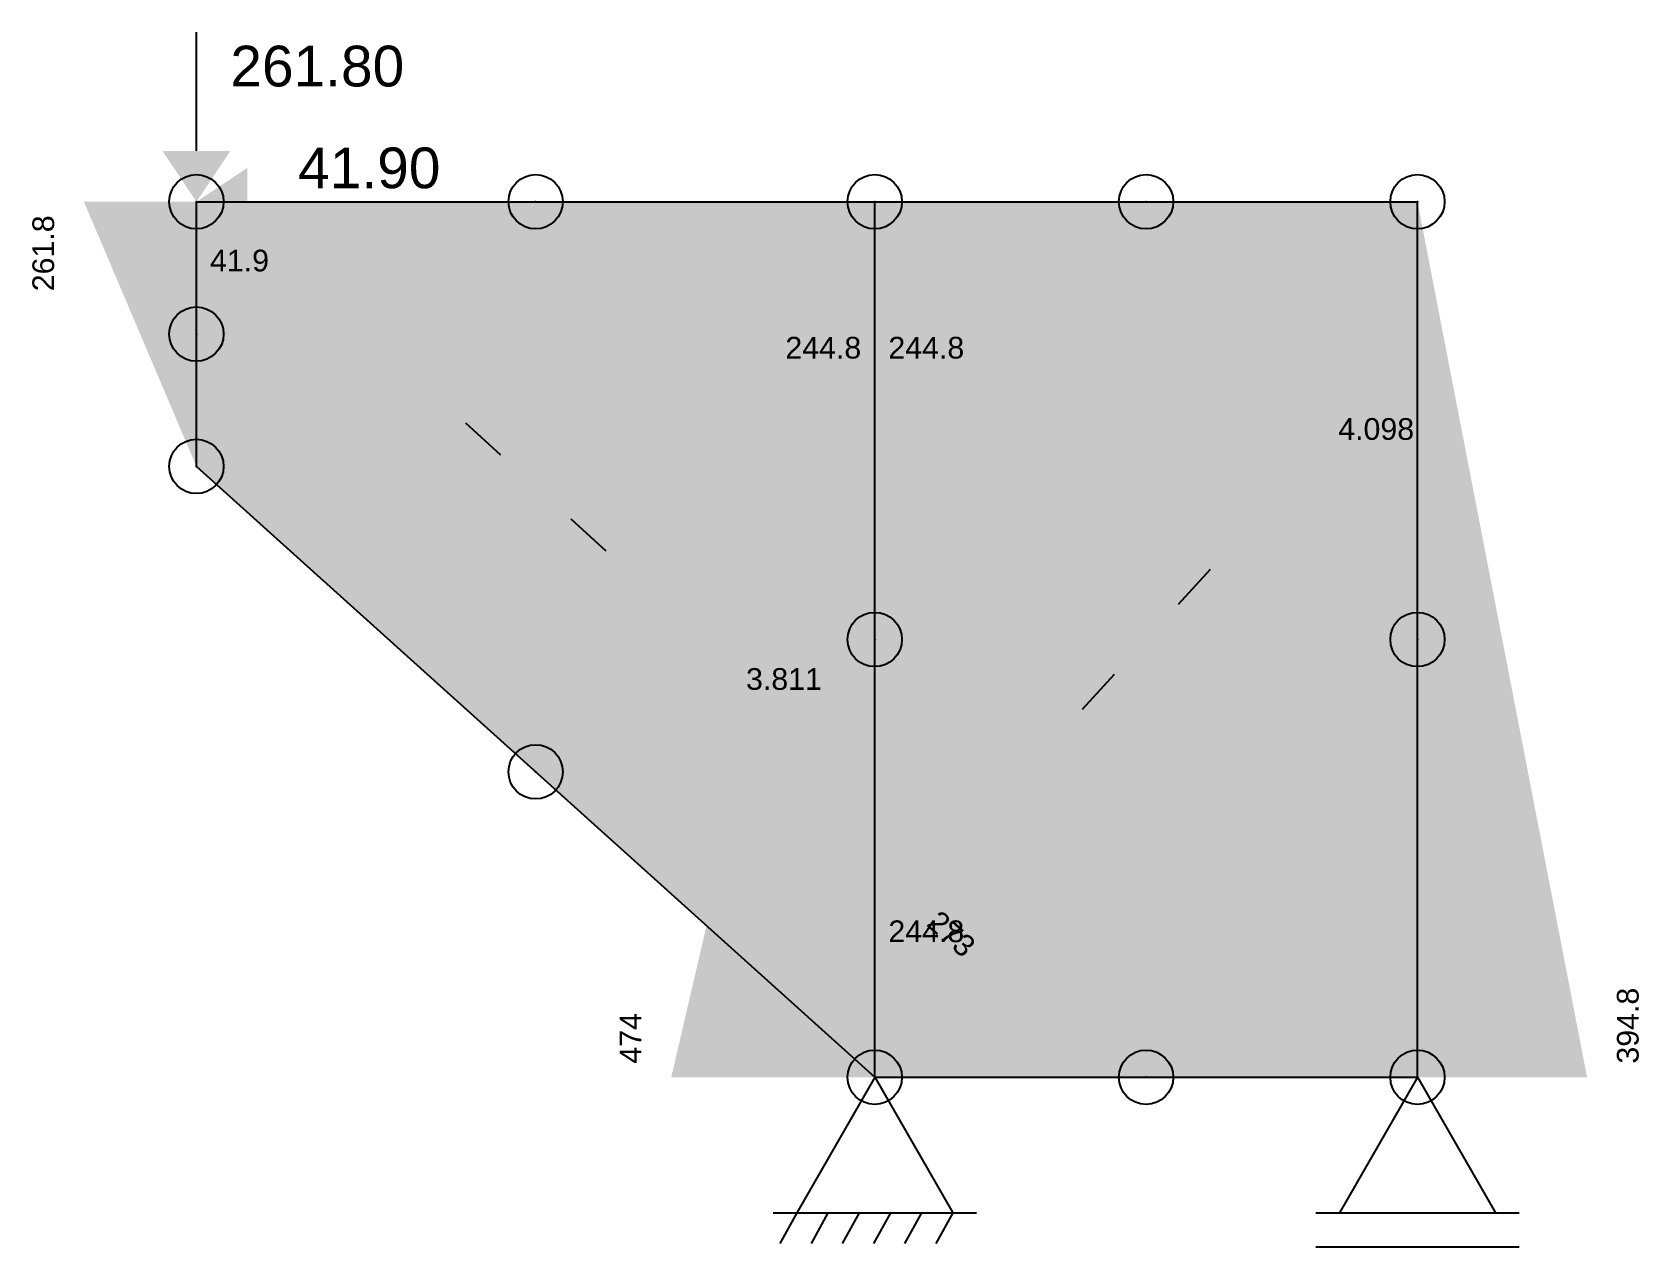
# Model space of a CAD drawing. Header units: millimetres. Extents: x -621 to 563, y -125 to 770.
import ezdxf
from ezdxf.enums import TextEntityAlignment as Align

# ---------------------------------------------------------------- set-up
doc = ezdxf.new("R2010")
doc.units = ezdxf.units.MM
doc.header["$PDMODE"] = 32
doc.header["$PDSIZE"] = 40
for name, color, linetype in [('ConcreteStress', 254, 'Continuous'), ('ExtNode', 1, 'Continuous'), ('Force', 2, 'Continuous'), ('IntNode', 150, 'Continuous'), ('Stringer', 4, 'Continuous'), ('Support', 1, 'Continuous')]:
    doc.layers.add(name, color=color, linetype=linetype)
doc.layers.add('Panel', color=254, linetype='Continuous', transparency=0.8)
doc.layers.add('StringerForce', color=254, linetype='Continuous', transparency=0.5)
doc.layers.get('0').off()
doc.styles.get("Standard").update_dxf_attribs({"font": 'arial.ttf'})

# ---------------------------------------------------------------- blocks, each defined once
blk = doc.blocks.new('SupportY')
for p, q in [((0, 0), (-57.5, -100)), ((0, 0), (57.5, -100)), ((-75, -100), (75, -100)), ((-75, -125), (75, -125))]:
    blk.add_line(p, q)
blk = doc.blocks.new('SupportXY')
for p, q in [((0, 0), (-57.5, -100)), ((0, 0), (57.5, -100)), ((-75, -100), (75, -100)), ((-57.5, -100), (-70, -122.5)), ((-34.5, -100), (-47, -122.5)), ((-11.5, -100), (-24, -122.5)), ((11.5, -100), (-1, -122.5)), ((34.5, -100), (22, -122.5)), ((57.5, -100), (45, -122.5))]:
    blk.add_line(p, q)
blk = doc.blocks.new('ForceXY')
for p, q in [((0, 37.5), (0, 125)), ((-37.5, 0), (-125, 0))]:
    blk.add_line(p, q)
for points in [[(0, 0), (-25, 37.5), (25, 37.5)], [(0, 0), (-37.5, -25), (-37.5, 25)]]:
    blk.add_solid(points)
blk = doc.blocks.new('UniaxialCompressiveStress')
at = {"color": 5}
for p, q in [((0, 175), (0, 87.5)), ((0, -87.5), (0, -175))]:
    blk.add_line(p, q, dxfattribs=at)
for points in [[(25, 87.5), (-25, 87.5), (0, 50)], [(0, -50), (25, -87.5), (-25, -87.5)]]:
    blk.add_solid(points, dxfattribs=at)
at = {"color": 251}
blk.add_solid([(-50, -50), (50, -50), (-50, 50), (50, 50)], dxfattribs=at)

msp = doc.modelspace()

# ---------------------------------------------------------------- linework, layer by layer
at = {"layer": 'ExtNode'}
for p in [(-500, 645), (0, 645), (400, 645), (-500, 450), (400, 0), (0, 0)]:
    msp.add_point(p, dxfattribs=at)
at = {"layer": 'IntNode'}
for p in [(-250, 645), (200, 645), (-500, 547.5), (0, 322.5), (400, 322.5), (-250, 225), (200, 0)]:
    msp.add_point(p, dxfattribs=at)
at = {"layer": 'Panel'}
for points in [[(-500, 450), (0, 0), (-500, 645), (0, 645)], [(0, 0), (400, 0), (0, 645), (400, 645)]]:
    msp.add_solid(points, dxfattribs=at)
at = {"layer": 'Stringer'}
for p, q in [((-500, 645), (0, 645)), ((-500, 450), (-500, 645)), ((0, 645), (400, 645)), ((0, 0), (0, 645)), ((400, 0), (400, 645)), ((-500, 450), (0, 0)), ((0, 0), (400, 0))]:
    msp.add_line(p, q, dxfattribs=at)
at = {"layer": 'StringerForce', "color": 5}
for points in [[(-500, 450), (-500, 645), (-500, 450), (-582.9, 645)], [(0, 0), (0, 645), (-150, 0), (0, 645)], [(-500, 450), (0, 0), (57.8, 64.2)], [(0, 0), (400, 0), (0, 77.5), (400, 0)]]:
    msp.add_solid(points, dxfattribs=at)
at = {"layer": 'StringerForce', "color": 1}
for points in [[(-500, 645), (0, 645), (-500, 631.7), (0, 567.5)], [(0, 645), (400, 645), (0, 567.5), (400, 645)], [(400, 0), (400, 645), (525, 0)], [(-500, 450), (-500, 450), (-500, 450)]]:
    msp.add_solid(points, dxfattribs=at)
at = {"layer": 'StringerForce', "color": 254}
msp.add_solid([(400, 645), (400, 645), (400, 645)], dxfattribs=at)

# ---------------------------------------------------------------- block references
at = {"layer": 'ConcreteStress'}
ref = msp.add_blockref('UniaxialCompressiveStress', (-250, 435), dxfattribs=dict(at, xscale=0.4000000000000019, yscale=0.4000000000000019, zscale=0.4000000000000019, rotation=47.60795428522707))
ref.add_attrib('', '3.811', dxfattribs={"color": 5, "height": 16}).set_placement((-94.9, 293.4), align=Align.MIDDLE_LEFT)
ref = msp.add_blockref('UniaxialCompressiveStress', (200, 322.5), dxfattribs=dict(at, xscale=0.4000000000000019, yscale=0.4000000000000019, zscale=0.4000000000000019, rotation=317.607954285227))
ref.add_attrib('', '4.098', dxfattribs={"color": 5, "height": 16}).set_placement((341.6, 477.6), align=Align.MIDDLE_LEFT)
at = {"layer": 'Force', "extrusion": (1.22465e-16, 0, -1)}
ref = msp.add_blockref('ForceXY', (500, 645), dxfattribs=at)
ref.add_attrib('', '41.90', dxfattribs={"layer": '0', "height": 30}).set_placement((-425, 670), align=Align.MIDDLE_LEFT)
ref.add_attrib('', '261.80', dxfattribs={"layer": '0', "height": 30}).set_placement((-475, 745), align=Align.MIDDLE_LEFT)
at = {"layer": 'Support'}
for name, p in [('SupportY', (400, 0)), ('SupportXY', (0, 0))]:
    msp.add_blockref(name, p, dxfattribs=at)

# ---------------------------------------------------------------- texts
at = {"layer": 'StringerForce', "color": 5}
for s, rotation, p in [('261.8', 90, (-612.9, 635)), ('273', 318.0128, (70.4, 93.2))]:
    msp.add_text(s, height=16, rotation=rotation, dxfattribs=at).set_placement(p, align=Align.MIDDLE_RIGHT)
at = {"layer": 'StringerForce', "color": 1}
for s, p in [('41.9', (-490, 601.7)), ('244.8', (10, 537.5))]:
    msp.add_text(s, height=16, dxfattribs=at).set_placement(p, align=Align.MIDDLE_LEFT)
msp.add_text('244.8', height=16, dxfattribs=at).set_placement((-10, 537.5), align=Align.MIDDLE_RIGHT)
at = {"layer": 'StringerForce', "color": 5}
msp.add_text('244.8', height=16, dxfattribs=at).set_placement((10, 107.5), align=Align.MIDDLE_LEFT)
at = {"layer": 'StringerForce', "color": 1}
msp.add_text('394.8', height=16, rotation=90, dxfattribs=at).set_placement((555, 10), align=Align.MIDDLE_LEFT)
at = {"layer": 'StringerForce', "color": 5}
msp.add_text('474', height=16, rotation=90, dxfattribs=at).set_placement((-180, 10), align=Align.MIDDLE_LEFT)

doc.saveas('drawing.dxf')
